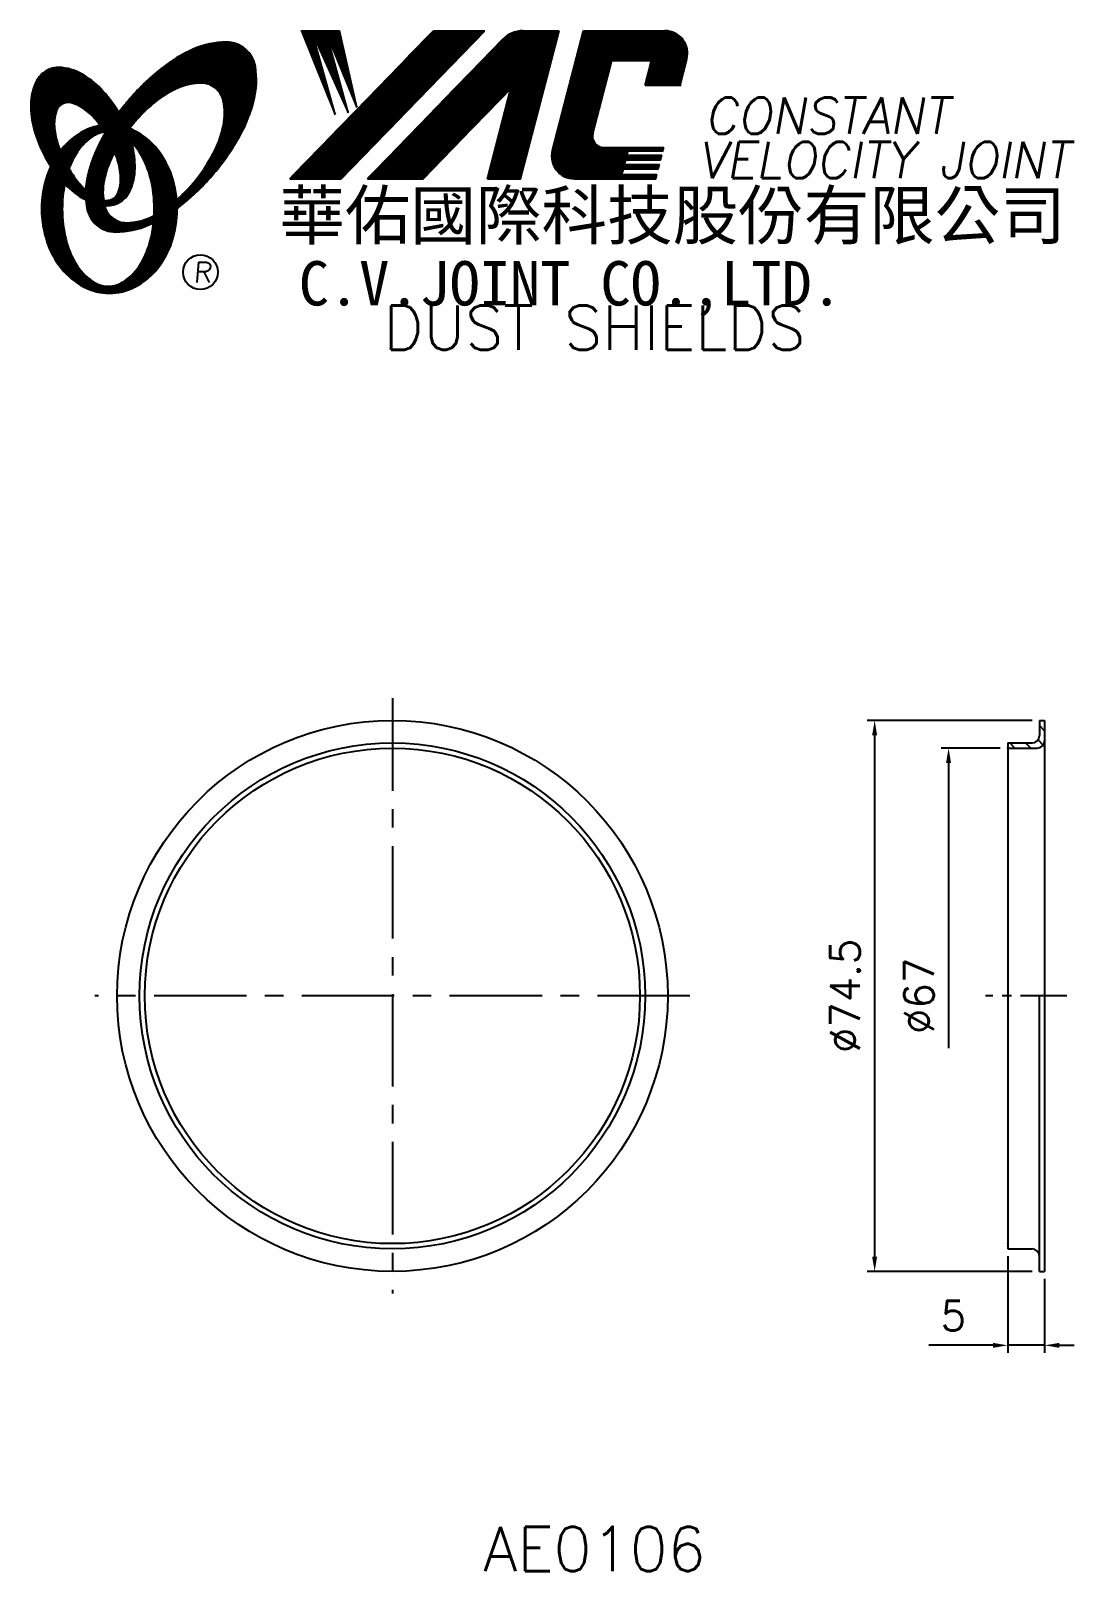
# Model space of a CAD drawing. Extents: x 95 to 236, y -5 to 203.
import ezdxf
from ezdxf.enums import TextEntityAlignment as Align

# ---------------------------------------------------------------- set-up
doc = ezdxf.new("R2010")
doc.units = 0
doc.header["$LTSCALE"] = 10
doc.header["$MEASUREMENT"] = 0
doc.linetypes.add('CENTER', pattern=[2, 1.25, -0.25, 0.25, -0.25])
doc.layers.get('0').update_dxf_attribs({"linetype": 'CONTINUOUS'})
doc.layers.get('DEFPOINTS').update_dxf_attribs({"linetype": 'CONTINUOUS'})
doc.layers.add('4', color=4, linetype='CONTINUOUS')
doc.styles.add('CHINA', font='KAIU.TTF')
doc.styles.add('ITALICC', font='simplex.shx')
doc.dimstyles.new('STANDARD$0', dxfattribs={"dimtxt": 4, "dimasz": 2, "dimexe": 1, "dimexo": 1, "dimgap": 2, "dimtad": 1, "dimdec": 4, "dimzin": 10, "dimtxsty": 'ITALICC', "dimcen": 2, "dimclrd": 5, "dimclre": 5, "dimclrt": 18, "dimaunit": 1, "dimazin": 3, "dimtp": 0.1, "dimtfac": 0.7, "dimtdec": 4, "dimtmove": 0, "dimatfit": 3, "dimtolj": 1, "dimtzin": 10})
pattern_1 = [(45, (164.06126, -40.775345), (-0.00727476112, 0.00727476112), [])]
pattern_2 = [(45, (-4.529286, -4.470935), (-0.00883883476, 0.00883883476), [])]

# ---------------------------------------------------------------- blocks, each defined once
blk = doc.blocks.new('*D14')
at = {"color": 5, "linetype": 'BYBLOCK'}
for p, q in [((229.98, 109.72), (207.68, 109.72)), ((208.68, 107.72), (208.68, 37.22)), ((229.98, 35.22), (207.68, 35.22))]:
    blk.add_line(p, q, dxfattribs=at)
for points in [[(208.34, 107.72), (209.01, 107.72), (208.68, 109.72)], [(208.34, 37.22), (209.01, 37.22), (208.68, 35.22)]]:
    blk.add_solid(points, dxfattribs=at)
at = {"layer": 'DEFPOINTS', "color": 0, "linetype": 'BYBLOCK'}
for p in [(230.98, 109.72), (208.68, 35.22), (230.98, 35.22)]:
    blk.add_point(p, dxfattribs=at)
at = {"color": 18, "linetype": 'BYBLOCK', "insert": (204.68, 72.47), "char_height": 4, "attachment_point": 5, "rotation": 90, "style": 'ITALICC'}
blk.add_mtext('\\A1;∅74.5', dxfattribs=at)
blk = doc.blocks.new('*D15')
at = {"color": 5, "linetype": 'BYBLOCK'}
for p, q in [((225.68, 105.97), (217.68, 105.97)), ((218.68, 103.97), (218.68, 65.42))]:
    blk.add_line(p, q, dxfattribs=at)
blk.add_solid([(218.34, 103.97), (219.01, 103.97), (218.68, 105.97)], dxfattribs=at)
at = {"layer": 'DEFPOINTS', "color": 0, "linetype": 'BYBLOCK'}
for p in [(218.68, 105.97), (226.68, 105.97), (226.68, 38.97)]:
    blk.add_point(p, dxfattribs=at)
at = {"color": 18, "linetype": 'BYBLOCK', "insert": (214.68, 72.47), "char_height": 4, "attachment_point": 5, "rotation": 90, "style": 'ITALICC'}
blk.add_mtext('\\A1;∅67', dxfattribs=at)
blk = doc.blocks.new('*D16')
at = {"color": 5, "linetype": 'BYBLOCK'}
for p, q in [((226.68, 37.27), (226.68, 24.22)), ((231.68, 34.22), (231.68, 24.22)), ((224.68, 25.22), (216.01, 25.22)), ((231.68, 25.22), (226.68, 25.22)), ((233.68, 25.22), (235.68, 25.22))]:
    blk.add_line(p, q, dxfattribs=at)
for points in [[(224.68, 25.55), (224.68, 24.88), (226.68, 25.22)], [(233.68, 25.55), (233.68, 24.88), (231.68, 25.22)]]:
    blk.add_solid(points, dxfattribs=at)
at = {"layer": 'DEFPOINTS', "color": 0, "linetype": 'BYBLOCK'}
for p in [(226.68, 38.27), (231.68, 35.22), (226.68, 25.22)]:
    blk.add_point(p, dxfattribs=at)
at = {"color": 18, "linetype": 'BYBLOCK', "insert": (219.34, 29.22), "char_height": 4, "attachment_point": 5, "style": 'ITALICC'}
blk.add_mtext('\\A1;5', dxfattribs=at)

msp = doc.modelspace()

# ---------------------------------------------------------------- hatches: boundary and pattern name
at = {"layer": '4', "linetype": 'CONTINUOUS'}
h = msp.add_hatch(dxfattribs=at)
h.set_pattern_fill('ANSI31', color=5, scale=0.1, style=0)
h.set_pattern_definition(pattern_2)
h.paths.add_polyline_path([(155.92942, 202.96005), (148.97211, 202.96005), (129.55551, 182.95629), (136.51281, 182.95629)])
h.paths.add_polyline_path([(159.47631, 195.19448), (156.29594, 182.95629), (160.77692, 182.95629), (165.97536, 202.96005), (161.07863, 202.96005, 0.202785967), (158.34456, 201.80363), (140.05043, 182.95629), (147.59734, 182.95629)])
h.paths.add_polyline_path([(173.10342, 198.96163), (178.49714, 198.96163), (177.62812, 195.61761), (182.34494, 195.61761), (183.26166, 199.14518, 0.490800957), (180.31146, 202.96005), (169.27714, 202.96005), (165.07009, 186.77116, 0.490800957), (168.02029, 182.95629), (179.0546, 182.95629), (179.20905, 183.5506), (174.49223, 183.5506), (174.6856, 184.29468), (179.40242, 184.29468), (179.56097, 184.90482), (174.84415, 184.90482), (175.0054, 185.52529), (179.72222, 185.52529), (179.8784, 186.12628), (175.16158, 186.12628), (175.31838, 186.72966), (180.0352, 186.72966), (180.15193, 187.17885), (172.01218, 187.17885, -0.490800957), (170.53708, 189.08629)])
h = msp.add_hatch(dxfattribs=at)
h.set_pattern_fill('ANSI31', color=1, scale=0.1, style=0)
h.set_pattern_definition(pattern_2)
h.paths.add_polyline_path([(136.28748, 202.96005), (131.11016, 202.96005), (135.68092, 191.65631), (132.61498, 202.61429), (137.44972, 191.89197), (134.50171, 202.61429), (138.62893, 192.59893)])
h = msp.add_hatch(dxfattribs=at)
h.set_pattern_fill('ANSI31', color=5, scale=0.082305, style=0)
h.set_pattern_definition([(45, (-4.529286, -4.470935), (-0.00727476112, 0.00727476112), [])])
h.paths.add_polyline_path([(117.50619, 195.89757, -0.172879177), (119.44766, 195.239, -0.172879177), (120.53495, 193.50095, -0.104527385), (120.56273, 190.17276, -0.065680101), (119.3932, 186.7708, -0.051823203), (116.95278, 182.92841, -0.044272532), (114.27781, 180.10208, -0.020203161), (114.3314, 178.96416, 0.006517006), (114.73595, 179.27624, 0.049863361), (119.28937, 183.6893, 0.049863361), (122.87901, 188.91647, 0.063682799), (124.70005, 193.54381, 0.103597411), (124.88935, 198.12778, 0.177892575), (123.54074, 200.49806, 0.177892575), (120.97835, 201.43139, 0.103597411), (116.49055, 200.47834, 0.063682799), (112.23281, 197.90927, 0.049863361), (107.67939, 193.49621, 0.016070017), (106.40869, 191.88989, -0.007061632), (106.65597, 191.45286, -0.031648676), (107.60856, 189.41629, -0.008069351), (108.04046, 189.9806, -0.051823203), (111.21884, 193.23905, -0.065680101), (114.26077, 195.15941, -0.104527385)])
h.paths.add_polyline_path([(104.43052, 182.73625, -0.065680101), (105.60005, 186.13821, -0.006063428), (105.84399, 186.61322, 0.027613469), (105.11715, 188.20129, 0.017011252), (104.58373, 189.13627, 0.007829282), (104.08975, 188.26904, 0.063682799), (102.2687, 183.6417, 0.103597411), (102.07941, 179.05772, 0.177892575), (103.42801, 176.68745, 0.177892575), (105.9904, 175.75412, 0.103597411), (110.4782, 176.70716, 0.008811776), (111.10517, 176.99724, 0.013922709), (111.18249, 177.96705, -0.009086703), (110.73248, 177.74961, -0.104527385), (107.48706, 177.01144, -0.172879177), (105.54559, 177.67001, -0.172879177), (104.45829, 179.40806, -0.104527385)])
h = msp.add_hatch(dxfattribs=at)
h.set_pattern_fill('ANSI31', color=3, scale=0.082305, style=0)
h.set_pattern_definition(pattern_1)
h.paths.add_polyline_path([(101.70968, 196.94841, 0.106488277), (98.7678, 197.98698, 0.158297415), (96.6776, 197.59193, 0.158297415), (95.21827, 196.04424, 0.106488277), (94.50746, 193.00648, 0.071723199), (94.9255, 189.69352, 0.058080454), (96.47049, 185.87814, 0.058080454), (98.85153, 182.52034, 0.071723199), (101.41678, 180.38259, 0.020895977), (101.95696, 180.0806, -0.030777155), (101.94105, 181.45682, -0.042059526), (100.8447, 182.61958, -0.04691039), (99.22553, 185.10073, -0.04691039), (98.09725, 187.84022, -0.060581117), (97.69515, 190.10228, -0.10187153), (98.00677, 192.19049, -0.185892489), (98.78686, 193.08213, -0.185892489), (99.96351, 193.22025, -0.10187153), (101.86116, 192.29471, -0.060581117), (103.49799, 190.68244, -0.04691039), (105.11715, 188.20129, -0.04691039), (106.24543, 185.46181, -0.060581117), (106.64753, 183.19974, -0.10187153), (106.33591, 181.11154, -0.185892489), (105.55582, 180.21989, -0.185892489), (104.37918, 180.08177, -0.002013383), (104.33838, 180.0924, 0.021593804), (104.45829, 179.40806, 0.006477741), (104.4763, 179.33102, 0.14950097), (106.44885, 179.73906, 0.158297415), (107.90819, 181.28675, 0.106488277), (108.619, 184.32452, 0.071723199), (108.20095, 187.63747, 0.058080454), (106.65597, 191.45286, 0.058080454), (104.27492, 194.81065, 0.071723199)])
h = msp.add_hatch(dxfattribs=at)
h.set_pattern_fill('ANSI31', color=1, scale=0.082305, style=0)
h.set_pattern_definition(pattern_1)
h.paths.add_polyline_path([(102.80331, 188.62496, -0.120168026), (104.4951, 189.27835, 0.016865385), (103.89534, 190.16109, 0.076648372), (101.73911, 189.44217, 0.104809576), (98.65465, 186.92907, 0.005838257), (98.48771, 186.71687, 0.028089978), (99.22553, 185.10073, 0.014237292), (99.66766, 184.31569, -0.045767751), (100.59284, 186.25253, -0.106890197)])
h.paths.add_polyline_path([(98.77194, 178.87034, -0.048711043), (99.10204, 182.25068, -0.007865741), (98.85153, 182.52034, -0.037695478), (97.21566, 184.6391, 0.03042545), (96.69033, 183.33513, 0.080710289), (95.9649, 178.87034, 0.080710289), (96.69033, 174.40555, 0.089265679), (98.65465, 170.81161, 0.104809576), (101.73911, 168.29851, 0.11926607), (105.1483, 167.47357, 0.11926607), (108.5575, 168.29851, 0.104809576), (111.64195, 170.81161, 0.089265679), (113.60627, 174.40555, 0.080710289), (114.33171, 178.87034, 0.080710289), (113.60627, 183.33513, 0.089265679), (111.64195, 186.92907, 0.104809576), (108.5575, 189.44217, 0.025513357), (107.86426, 189.75492, 0.004818181), (107.60856, 189.41629, -0.023722145), (108.14977, 187.81954, -0.065307489), (109.38495, 186.25253, -0.073950765), (110.6974, 183.0548, -0.060532391), (111.20586, 178.87034, -0.060532391), (110.6974, 174.68588, -0.073950765), (109.38495, 171.48815, -0.106890197), (107.17449, 169.11572, -0.153118262), (104.9889, 168.43034, -0.153118262), (102.80331, 169.11572, -0.106890197), (100.59284, 171.48815, -0.073950765), (99.28039, 174.68588, -0.060532391)])
h = msp.add_hatch(dxfattribs=at)
h.set_pattern_fill('ANSI31', color=5, scale=12, angle=90, style=0)
h.set_pattern_definition([(135, (7.2127, -6.6301), (-1.06066, -1.06066), [])])
h.paths.add_polyline_path([(229.97808, 106.66596), (226.67808, 106.66596), (226.67808, 105.96596), (230.67808, 105.96596, 0.414213562), (231.67808, 106.96596), (231.67808, 109.71596), (230.97808, 109.71596), (230.97808, 107.66596, -0.414213562)])

# ---------------------------------------------------------------- linework, layer by layer
at = {"layer": '4', "color": 5, "linetype": 'CONTINUOUS'}
for p, q in [((129.55551, 182.95629), (148.97211, 202.96005)), ((136.51281, 182.95629), (155.92942, 202.96005)), ((148.97211, 202.96005), (155.92942, 202.96005)), ((160.77692, 182.95629), (165.97536, 202.96005)), ((161.07863, 202.96005), (165.97536, 202.96005)), ((165.07009, 186.77116), (169.27714, 202.96005)), ((169.27714, 202.96005), (180.31146, 202.96005)), ((140.05043, 182.95629), (158.34456, 201.80363)), ((170.53708, 189.08629), (173.10342, 198.96163)), ((173.10342, 198.96163), (178.49714, 198.96163)), ((177.62812, 195.61761), (178.49714, 198.96163)), ((182.34494, 195.61761), (183.26166, 199.14518)), ((147.59734, 182.95629), (159.47631, 195.19448)), ((156.29594, 182.95629), (159.47631, 195.19448)), ((177.62812, 195.61761), (182.49537, 195.61761)), ((172.01218, 187.17885), (180.15193, 187.17885)), ((174.84415, 184.90482), (175.0054, 185.52529)), ((175.0054, 185.52529), (179.72222, 185.52529)), ((175.16158, 186.12628), (175.31838, 186.72966)), ((175.16158, 186.12628), (179.8784, 186.12628)), ((175.31838, 186.72966), (180.0352, 186.72966)), ((179.72222, 185.52529), (179.8784, 186.12628)), ((180.0352, 186.72966), (180.15193, 187.17885)), ((174.49223, 183.5506), (174.6856, 184.29468)), ((174.49223, 183.5506), (179.20905, 183.5506)), ((174.6856, 184.29468), (179.40242, 184.29468)), ((174.84415, 184.90482), (179.56097, 184.90482)), ((179.0546, 182.95629), (179.20905, 183.5506)), ((179.40242, 184.29468), (179.56097, 184.90482)), ((129.55551, 182.95629), (136.51281, 182.95629)), ((140.05043, 182.95629), (147.59734, 182.95629)), ((156.29594, 182.95629), (160.77692, 182.95629)), ((168.02029, 182.95629), (179.0546, 182.95629))]:
    msp.add_line(p, q, dxfattribs=at)
at = {"layer": '4', "color": 1, "linetype": 'CONTINUOUS'}
for p, q in [((131.11016, 202.96005), (135.68092, 191.65631)), ((131.11016, 202.96005), (136.28748, 202.96005)), ((132.61498, 202.61429), (137.44972, 191.89197)), ((135.68092, 191.65631), (132.61498, 202.61429)), ((134.50171, 202.61429), (138.62893, 192.59893)), ((137.44972, 191.89197), (134.50171, 202.61429)), ((138.62893, 192.59893), (136.28748, 202.96005))]:
    msp.add_line(p, q, dxfattribs=at)
at = {"layer": '4', "color": 5, "linetype": 'CENTER'}
for p, q in [((143.42813, 112.71596), (143.42813, 32.21596)), ((183.67813, 72.46596), (103.17813, 72.46596))]:
    msp.add_line(p, q, dxfattribs=at)
at = {"layer": '4', "color": 7, "linetype": 'CONTINUOUS'}
for p, q in [((230.97808, 109.71596), (231.67808, 109.71596)), ((230.97808, 109.71596), (230.97808, 107.66596)), ((231.67808, 109.71596), (231.67808, 35.21596)), ((226.67808, 106.66596), (226.67808, 38.26596)), ((226.67808, 106.66596), (229.97808, 106.66596)), ((226.67808, 105.96596), (230.67808, 105.96596)), ((230.97808, 35.21596), (230.97808, 72.46596)), ((226.67808, 38.26596), (229.97808, 38.26596)), ((230.97808, 35.21596), (231.67808, 35.21596))]:
    msp.add_line(p, q, dxfattribs=at)
at = {"layer": '4', "color": 5, "linetype": 'CENTER', "ltscale": 0.5}
msp.add_line((234.67808, 72.46596), (223.67808, 72.46596), dxfattribs=at)
at = {"layer": '4', "color": 5, "linetype": 'CONTINUOUS'}
for points in [[(114.3314, 178.96416, 0.006517006), (114.73595, 179.27624, 0.049863361), (119.28937, 183.6893, 0.049863361), (122.87901, 188.91647, 0.063682799), (124.70005, 193.54381, 0.103597411), (124.88935, 198.12778, 0.177892575), (123.54074, 200.49806, 0.177892575), (120.97835, 201.43139, 0.103597411), (116.49055, 200.47834, 0.063682799), (112.23281, 197.90927, 0.049863361), (107.67939, 193.49621, 0.016070017), (106.40869, 191.88989)], [(114.27781, 180.10208, 0.044272532), (116.95278, 182.92841, 0.051823203), (119.3932, 186.7708, 0.065680101), (120.56273, 190.17276, 0.104527385), (120.53495, 193.50095, 0.172879177), (119.44766, 195.239, 0.172879177), (117.50619, 195.89757, 0.104527385), (114.26077, 195.15941, 0.065680101), (111.21884, 193.23905, 0.051823203), (108.04046, 189.9806, 0.008069351), (107.60856, 189.41629)], [(104.58373, 189.13627, 0.007829282), (104.08975, 188.26904, 0.063682799), (102.2687, 183.6417, 0.103597411), (102.07941, 179.05772, 0.177892575), (103.42801, 176.68745, 0.177892575), (105.9904, 175.75412, 0.103597411), (110.4782, 176.70716, 0.008811776), (111.10517, 176.99724, 0.008811776)], [(105.84399, 186.61322, 0.006063428), (105.60005, 186.13821, 0.065680101), (104.43052, 182.73625, 0.104527385), (104.45829, 179.40806, 0.172879177), (105.54559, 177.67001, 0.172879177), (107.48706, 177.01144, 0.104527385), (110.73248, 177.74961, 0.009086703), (111.18249, 177.96705, 0.009086703)]]:
    msp.add_lwpolyline(points, format="xyb", dxfattribs=at)
at = {"layer": '4', "color": 3, "linetype": 'CONTINUOUS'}
for points in [[(104.4763, 179.33102, 0.14950097), (106.44885, 179.73906, 0.158297415), (107.90819, 181.28675, 0.106488277), (108.619, 184.32452, 0.071723199), (108.20095, 187.63747, 0.058080454), (106.65597, 191.45286, 0.058080454), (104.27492, 194.81065, 0.071723199), (101.70968, 196.94841, 0.106488277), (98.7678, 197.98698, 0.158297415), (96.6776, 197.59193, 0.158297415), (95.21827, 196.04424, 0.106488277), (94.50746, 193.00648, 0.071723199), (94.9255, 189.69352, 0.058080454), (96.47049, 185.87814, 0.058080454), (98.85153, 182.52034, 0.071723199), (101.41678, 180.38259, 0.020895977), (101.95696, 180.0806, 0.020895977)], [(104.33838, 180.0924, 0.002013383), (104.37918, 180.08177, 0.185892489), (105.55582, 180.21989, 0.185892489), (106.33591, 181.11154, 0.10187153), (106.64753, 183.19974, 0.060581117), (106.24543, 185.46181, 0.04691039), (105.11715, 188.20129, 0.04691039), (103.49799, 190.68244, 0.060581117), (101.86116, 192.29471, 0.10187153), (99.96351, 193.22025, 0.185892489), (98.78686, 193.08213, 0.185892489), (98.00677, 192.19049, 0.10187153), (97.69515, 190.10228, 0.060581117), (98.09725, 187.84022, 0.04691039), (99.22553, 185.10073, 0.04691039), (100.8447, 182.61958, 0.042059526), (101.94105, 181.45682, 0.042059526)]]:
    msp.add_lwpolyline(points, format="xyb", dxfattribs=at)
at = {"layer": '4', "color": 1, "linetype": 'CONTINUOUS'}
for points in [[(97.21566, 184.6391, 0.03042545), (96.69033, 183.33513, 0.080710289), (95.9649, 178.87034, 0.080710289), (96.69033, 174.40555, 0.089265679), (98.65465, 170.81161, 0.104809576), (101.73911, 168.29851, 0.11926607), (105.1483, 167.47357, 0.11926607), (108.5575, 168.29851, 0.104809576), (111.64195, 170.81161, 0.089265679), (113.60627, 174.40555, 0.080710289), (114.33171, 178.87034, 0.080710289), (113.60627, 183.33513, 0.089265679), (111.64195, 186.92907, 0.104809576), (108.5575, 189.44217, 0.025513357), (107.86426, 189.75492, 0.025513357)], [(103.89534, 190.16109, 0.076648372), (101.73911, 189.44217, 0.104809576), (98.65465, 186.92907, 0.005838257), (98.48771, 186.71687, 0.005838257)], [(99.10204, 182.25068, 0.048711043), (98.77194, 178.87034, 0.060532391), (99.28039, 174.68588, 0.073950765), (100.59284, 171.48815, 0.106890197), (102.80331, 169.11572, 0.153118262), (104.9889, 168.43034, 0.153118262), (107.17449, 169.11572, 0.106890197), (109.38495, 171.48815, 0.073950765), (110.6974, 174.68588, 0.060532391), (111.20586, 178.87034, 0.060532391), (110.6974, 183.0548, 0.073950765), (109.38495, 186.25253, 0.065307489), (108.14977, 187.81954)], [(104.4951, 189.27835, 0.120168026), (102.80331, 188.62496, 0.106890197), (100.59284, 186.25253, 0.045767751), (99.66766, 184.31569, 0.045767751)]]:
    msp.add_lwpolyline(points, format="xyb", dxfattribs=at)
at = {"layer": '4', "color": 5, "linetype": 'CONTINUOUS'}
msp.add_circle((117.45254, 170.32462), 2.35282, dxfattribs=at)
at = {"layer": '4', "color": 7, "linetype": 'CONTINUOUS'}
for radius in [37.25, 34.2, 33.5]:
    msp.add_circle((143.42813, 72.46596), radius, dxfattribs=at)
at = {"layer": '4', "color": 5, "linetype": 'CONTINUOUS'}
for centre, radius, start, end in [((161.07863, 199.14981), 3.81024, 90, 135.8533387), ((180.31146, 199.91186), 3.04819, 345.4326059, 90), ((172.01218, 188.70295), 1.5241, 165.4326059, 270), ((168.02029, 186.00448), 3.04819, 165.4326059, 270)]:
    msp.add_arc(centre, radius, start, end, dxfattribs=at)
at = {"layer": '4', "color": 7, "linetype": 'CONTINUOUS'}
for centre, start, end in [((229.97808, 107.66596), 270, 0), ((230.67808, 106.96596), 270, 0), ((229.97808, 37.26596), 0, 90)]:
    msp.add_arc(centre, 1, start, end, dxfattribs=at)
for p in [(226.67808, 105.96596), (226.67808, 38.96596)]:
    msp.add_point(p, dxfattribs=at)
at = {"layer": 'DEFPOINTS', "color": 0, "linetype": 'BYBLOCK'}
msp.add_point((216.9052, 38.96596), dxfattribs=at)

# ---------------------------------------------------------------- texts
at = {"layer": '4', "color": 5, "linetype": 'CONTINUOUS', "style": 'ITALICC'}
for s, height, oblique, p in [('CONSTANT', 4.9, 10, (185.70432, 189.02676)), ('VELOCITY JOINT', 4.9, 10, (184.82609, 183.03137)), ('R', 2.75625, 5, (116.49386, 168.91502))]:
    msp.add_text(s, height=height, dxfattribs=dict(at, oblique=oblique)).set_placement(p)
at = {"layer": '4', "color": 7, "linetype": 'CONTINUOUS', "style": 'CHINA'}
for s, height, p in [('華佑國際科技股份有限公司', 6.5, (128.14215, 174.76644)), ('C.V.JOINT CO.,LTD.', 6, (130.77078, 165.82022))]:
    msp.add_text(s, height=height, dxfattribs=at).set_placement(p)
at = {"layer": '4', "color": 18, "linetype": 'CONTINUOUS', "style": 'ITALICC'}
for s, p in [('DUST SHIELDS', (170.77351, 159.8274)), ('AE0106', (170.77351, -5.31999))]:
    msp.add_text(s, height=6, dxfattribs=at).set_placement(p, align=Align.CENTER)

# ---------------------------------------------------------------- dimensions: what is measured, and where the dimension line sits
at = {"layer": '4', "color": 7, "linetype": 'CONTINUOUS'}
dim = msp.add_linear_dim(base=(208.67812, 35.21596), p1=(230.97808, 109.71596), p2=(230.97808, 35.21596), angle=90, text='%%C74.5', dimstyle='STANDARD$0', dxfattribs=at)
dim.commit()
dim.dimension.update_dxf_attribs({"geometry": '*D14', "text_midpoint": (204.67812, 72.46596)})
dim = msp.add_linear_dim(base=(218.67807, 105.96596), p1=(226.67808, 38.96596), p2=(226.67808, 105.96596), angle=90, text='%%C67', dimstyle='STANDARD$0', override={"dimcen": -2, "dimse1": 1, "dimsd1": 1}, dxfattribs=at)
dim.commit()
dim.dimension.update_dxf_attribs({"geometry": '*D15', "text_midpoint": (214.67807, 72.46596)})
dim = msp.add_linear_dim(base=(226.67808, 25.216), p1=(231.67808, 35.21596), p2=(226.67808, 38.26596), text='5', dimstyle='STANDARD$0', dxfattribs=at)
dim.commit()
dim.dimension.update_dxf_attribs({"geometry": '*D16', "text_midpoint": (219.34475, 29.216)})

doc.saveas('drawing.dxf')
